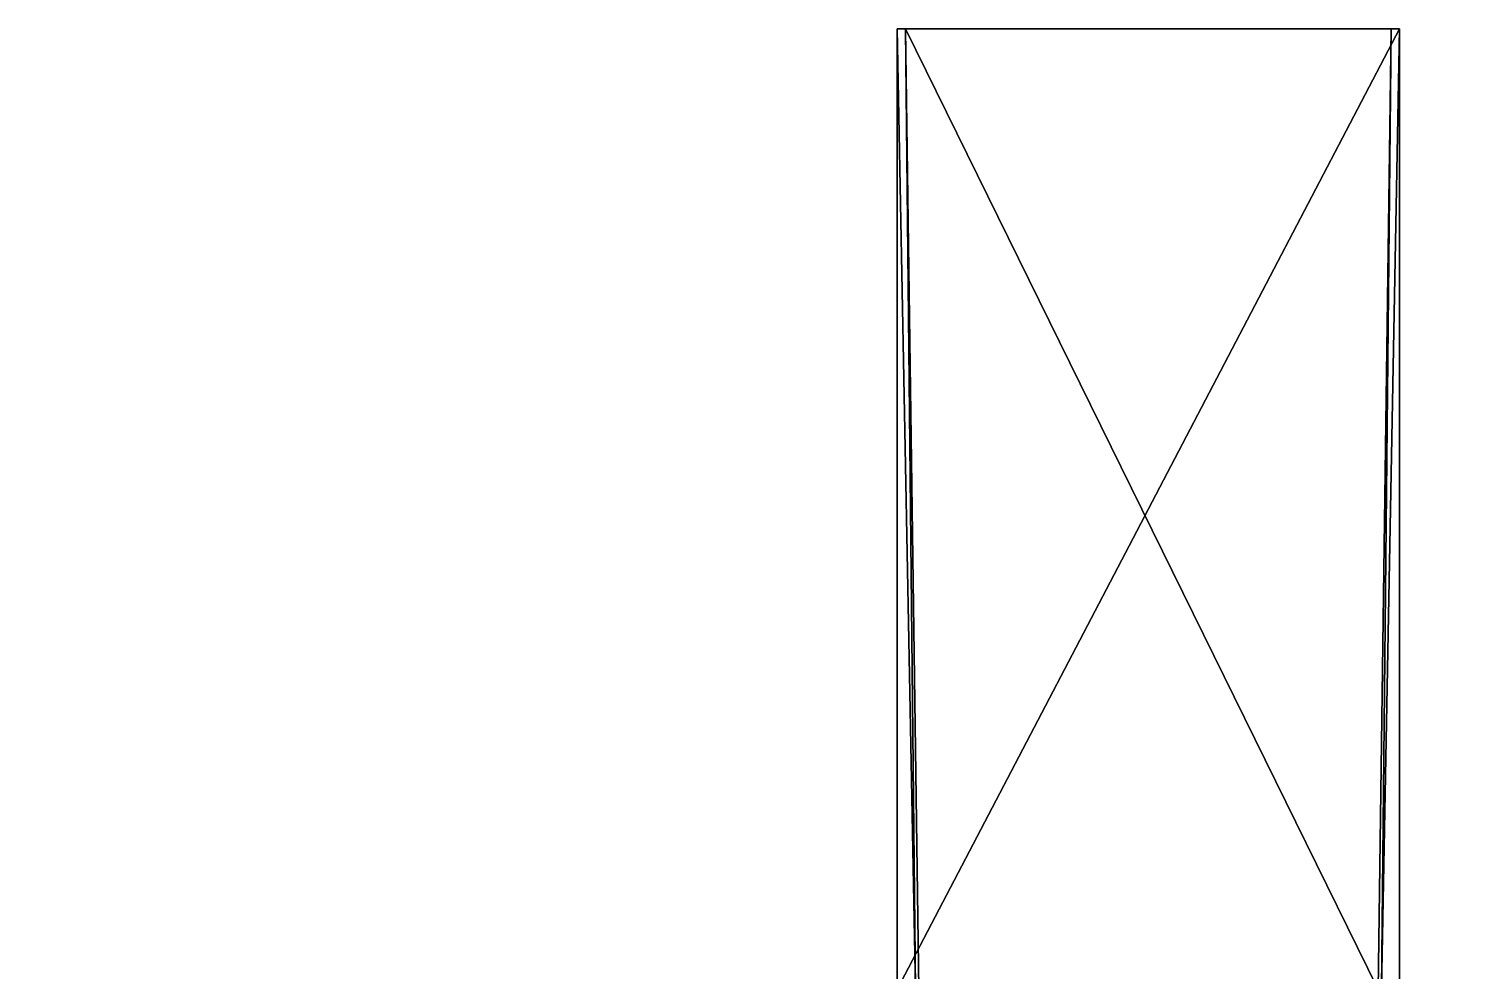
# Model space of a CAD drawing. Header units: millimetres. Extents: x -13000 to 13000, y -1300 to 1300.
# Drawn here: x -3140 to -2636, y 972 to 1300 of the extents above; entities that cross this region are included whole.
import ezdxf

# ---------------------------------------------------------------- set-up
doc = ezdxf.new("R2010")
doc.units = ezdxf.units.MM
doc.layers.add('Rails', color=7, linetype='Continuous', true_color=0x068706)

msp = doc.modelspace()

# ---------------------------------------------------------------- meshes
at = {"layer": 'Rails', "color": 201, "true_color": 0xd59ae5}
mesh = msp.add_polyface(dxfattribs=at)
corners = [(-2331.26, 965, 109.95), (-2337.6, 965, -50.05), (-2337.6, 630, -50.05), (-2334.72, 1300, 49.95), (-2337.6, 1300, -50.05), (-2668.76, 965, 109.95), (-2668.76, 630, 109.95), (-2662.41, 630, -50.05), (-2662.41, 965, -50.05), (-2662.41, 1300, -50.05), (-2665.3, 1300, 49.95), (-2669.91, 965, 129.95), (-2837.6, 630, -50.05), (-2831.26, 630, 109.95), (-2831.26, 965, 109.95), (-2837.6, 965, -50.05), (-2834.72, 1300, 49.95), (-2837.6, 1300, -50.05), (-2830.1, 965, 129.95), (-3168.76, 965, 109.95), (-3168.76, 630, 109.95), (-3162.41, 630, -50.05), (-3162.41, 965, -50.05), (-3162.41, 1300, -50.05), (-3165.3, 1300, 49.95), (-3169.91, 965, 129.95), (-3331.26, 965, 109.95), (-3337.6, 965, -50.05), (-3337.6, 1300, -50.05), (-3334.72, 1300, 49.95), (-3330.1, 965, 129.95)]
mesh.append_faces([[corners[k] for k in face] for face in [(5, 10, 11), (18, 16, 14), (19, 24, 25)]], dxfattribs={"color": 201})
mesh.append_faces([[corners[k] for k in face] for face in [(0, 1, 2), (0, 3, 4), (4, 1, 0), (5, 6, 7), (7, 8, 5), (9, 10, 5), (5, 8, 9), (12, 13, 14), (14, 15, 12), (14, 16, 17), (17, 15, 14), (12, 15, 8), (14, 13, 6), (6, 5, 14), (15, 17, 9), (9, 8, 15), (17, 16, 10), (10, 9, 17), (16, 18, 11), (11, 10, 16), (18, 14, 5), (5, 11, 18), (19, 20, 21), (21, 22, 19), (23, 24, 19), (19, 22, 23), (20, 19, 26), (23, 22, 27), (24, 23, 28), (25, 24, 29), (19, 25, 30)]], dxfattribs={"vtx2": -1, "color": 201})

doc.saveas('drawing.dxf')
